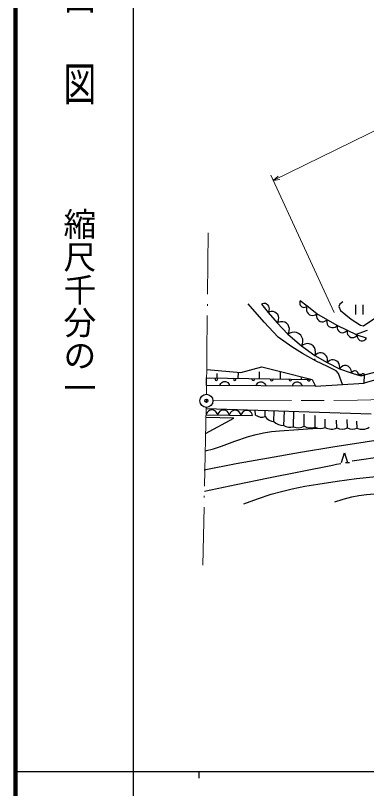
# Model space of a CAD drawing. Units: millimetres, scale not verified. Extents: x -12539 to 627461, y -205619 to 154381.
# Drawn here: x -12539 to 41102, y -23210 to 94706 of the extents above; entities that cross this region are included whole.
import ezdxf
from ezdxf.enums import TextEntityAlignment as Align

# ---------------------------------------------------------------- set-up
doc = ezdxf.new("R2010")
doc.units = ezdxf.units.MM
doc.header["$LTSCALE"] = 1000
doc.header["$PDMODE"] = 32
doc.header["$PDSIZE"] = 500
doc.linetypes.add('CHAIN', pattern=[18.5, 12, -1.5, 3.5, -1.5])
doc.linetypes.add('LONG_DASHED_DOTTED', pattern=[15.25, 12, -1.5, 0.25, -1.5])
for name, color, linetype, lineweight in [('M-BGD', 7, 'Continuous', 25), ('M-BMK', 2, 'CHAIN', 13), ('M-BMK-HTXT', 7, 'Continuous', 13), ('M-BMK-LINE', 2, 'LONG_DASHED_DOTTED', 13), ('M-BMK-SRVR', 3, 'Continuous', 25), ('M-TTL', 2, 'Continuous', 140), ('M-TTL-BAND', 7, 'Continuous', 25)]:
    doc.layers.add(name, color=color, linetype=linetype, lineweight=lineweight)
doc.layers.add('M-OTRS', color=6, linetype='Continuous')
doc.styles.add('@ＭＳ ゴシック', font='')
doc.styles.get('@ＭＳ ゴシック').set_extended_font_data('@MS Gothic')

msp = doc.modelspace()

# ---------------------------------------------------------------- linework, layer by layer
at = {"layer": 'M-BGD'}
for p, q in [((25454, 47922), (23023, 50745)), ((32016, 50352), (30957, 51193)), ((37483, 51034), (37013, 50668)), ((25041, 50678), (26045, 49402)), ((33508, 49185), (32016, 50352)), ((37013, 50668), (36856, 50329)), ((36856, 50329), (37117, 49701)), ((37117, 49701), (38738, 48368)), ((39420, 50582), (39420, 49082)), ((40571, 49082), (40571, 50582)), ((26045, 49402), (27456, 47801)), ((36629, 47421), (33508, 49185)), ((38738, 48368), (40176, 47479)), ((40647, 47374), (42529, 48629)), ((27598, 45648), (25454, 47922)), ((27456, 47801), (29085, 46091)), ((39669, 45928), (36629, 47421)), ((40176, 47479), (40647, 47374)), ((29085, 46091), (31174, 44300)), ((39435, 46043), (41226, 46696)), ((29689, 44157), (27598, 45648)), ((41080, 45494), (39669, 45928)), ((31310, 43138), (29689, 44157)), ((31174, 44300), (33183, 42835)), ((33428, 41987), (31310, 43138)), ((33183, 42835), (35082, 41749)), ((35023, 41229), (33428, 41987)), ((35082, 41749), (36955, 40799)), ((40810, 39913), (46295, 41317)), ((16679, 40707), (21869, 40253)), ((18278, 39395), (18288, 40097)), ((21503, 39349), (21516, 40284)), ((21869, 40253), (25112, 41117)), ((24728, 39304), (24743, 40334)), ((25112, 41117), (27969, 40400)), ((27953, 39258), (27969, 40400)), ((27969, 40400), (32791, 39190)), ((36460, 40523), (35023, 41229)), ((36800, 40079), (36460, 40523)), ((36955, 40799), (38773, 40175)), ((38773, 40175), (39859, 39822)), ((46199, 40182), (40741, 38618)), ((16652, 38246), (16665, 39417)), ((16665, 39417), (32791, 39190)), ((31178, 39213), (31182, 39441)), ((32791, 39190), (33277, 38161)), ((37403, 38413), (36800, 40079)), ((39859, 39822), (40266, 39741)), ((40266, 39741), (40810, 39913)), ((40741, 38618), (40810, 39913)), ((33277, 38161), (16652, 38246)), ((33277, 38161), (40741, 38618)), ((16601, 34743), (41782, 33962)), ((24135, 33763), (24106, 34510)), ((25625, 33514), (25615, 34463)), ((26957, 32792), (26990, 34421)), ((28447, 32182), (28570, 34372)), ((29937, 31979), (29996, 34328)), ((16519, 30935), (20843, 33269)), ((20843, 33269), (16572, 33401)), ((16581, 33795), (23680, 33704)), ((31585, 32070), (31575, 33876)), ((33233, 31912), (33268, 33672)), ((34768, 31866), (34758, 33108)), ((38177, 31821), (38144, 33085)), ((36574, 31799), (36496, 32973)), ((39667, 31753), (39634, 32815)), ((37897, 26503), (38497, 26503))]:
    msp.add_line(p, q, dxfattribs=at)
for points in [[(26045, 49402), (26154, 49565), (26218, 49740), (26261, 49975), (26227, 50175), (26157, 50363), (26001, 50560), (25835, 50673), (25648, 50753), (25410, 50767), (25228, 50742), (25041, 50678)], [(30957, 51193), (30900, 51040), (30882, 50886), (30892, 50688), (30958, 50532), (31051, 50393), (31215, 50263), (31371, 50204), (31538, 50175), (31734, 50209), (31877, 50264), (32016, 50352)], [(27456, 47801), (27588, 48023), (27659, 48257), (27698, 48568), (27638, 48829), (27533, 49070), (27314, 49318), (27088, 49454), (26837, 49545), (26523, 49546), (26286, 49500), (26045, 49402)], [(32016, 50352), (31937, 50137), (31913, 49921), (31930, 49643), (32025, 49425), (32156, 49232), (32388, 49051), (32607, 48970), (32841, 48931), (33115, 48982), (33314, 49060), (33508, 49185)], [(33508, 49185), (33465, 48972), (33473, 48767), (33528, 48510), (33647, 48319), (33797, 48157), (34039, 48020), (34255, 47975), (34480, 47972), (34729, 48057), (34905, 48159), (35069, 48303)], [(29085, 46091), (29220, 46343), (29289, 46604), (29319, 46950), (29242, 47236), (29115, 47497), (28862, 47762), (28607, 47902), (28325, 47993), (27978, 47980), (27718, 47920), (27456, 47801)], [(35069, 48303), (35026, 48090), (35034, 47885), (35089, 47628), (35207, 47437), (35358, 47275), (35600, 47138), (35816, 47093), (36041, 47090), (36290, 47175), (36465, 47277), (36629, 47421)], [(36629, 47421), (36600, 47218), (36619, 47025), (36685, 46785), (36807, 46612), (36958, 46467), (37193, 46352), (37400, 46321), (37612, 46330), (37842, 46425), (38002, 46530), (38149, 46675)], [(31174, 44300), (31302, 44608), (31351, 44919), (31345, 45323), (31222, 45646), (31044, 45934), (30720, 46212), (30407, 46344), (30070, 46416), (29669, 46361), (29374, 46260), (29085, 46091)], [(38149, 46675), (38120, 46472), (38139, 46279), (38205, 46039), (38327, 45866), (38478, 45721), (38713, 45605), (38920, 45575), (39132, 45584), (39362, 45678), (39522, 45783), (39669, 45928)], [(39669, 45928), (39672, 45750), (39714, 45586), (39804, 45389), (39933, 45256), (40083, 45152), (40301, 45085), (40484, 45087), (40665, 45124), (40850, 45237), (40974, 45349), (41080, 45494)], [(33183, 42835), (33276, 43120), (33298, 43404), (33264, 43768), (33131, 44050), (32950, 44297), (32638, 44524), (32347, 44621), (32039, 44662), (31682, 44584), (31423, 44472), (31174, 44300)], [(35082, 41749), (35136, 42008), (35128, 42259), (35062, 42573), (34918, 42807), (34736, 43006), (34441, 43174), (34177, 43230), (33903, 43236), (33599, 43132), (33383, 43010), (33183, 42835)], [(36955, 40799), (36994, 41050), (36974, 41290), (36896, 41588), (36747, 41805), (36563, 41987), (36272, 42134), (36017, 42176), (35754, 42168), (35467, 42054), (35267, 41926), (35082, 41749)], [(38773, 40175), (38777, 40407), (38729, 40622), (38620, 40883), (38457, 41061), (38267, 41202), (37985, 41299), (37748, 41304), (37511, 41264), (37265, 41125), (37099, 40983), (36955, 40799)], [(39859, 39822), (39859, 39960), (39828, 40087), (39761, 40241), (39663, 40345), (39548, 40427), (39380, 40482), (39239, 40483), (39099, 40456), (38954, 40371), (38857, 40286), (38773, 40175)], [(40266, 39741), (40260, 39791), (40243, 39835), (40213, 39888), (40173, 39921), (40128, 39946), (40065, 39959), (40014, 39953), (39964, 39938), (39916, 39901), (39884, 39866), (39859, 39822)], [(40810, 39913), (40770, 39970), (40720, 40012), (40648, 40055), (40578, 40069), (40508, 40069), (40423, 40042), (40366, 40002), (40316, 39950), (40282, 39873), (40268, 39810), (40266, 39741)], [(18673, 38236), (18734, 38408), (18825, 38554), (18968, 38718), (19134, 38807), (19310, 38859), (19543, 38858), (19719, 38804), (19883, 38713), (20028, 38548), (20118, 38401), (20173, 38228)], [(24215, 38207), (24276, 38380), (24366, 38525), (24510, 38690), (24675, 38779), (24852, 38830), (25084, 38829), (25260, 38776), (25425, 38685), (25570, 38519), (25659, 38373), (25715, 38200)], [(29756, 38179), (29817, 38351), (29908, 38497), (30051, 38661), (30217, 38750), (30393, 38802), (30626, 38801), (30802, 38747), (30966, 38657), (31111, 38491), (31201, 38344), (31256, 38171)], [(18356, 33772), (18292, 33977), (18188, 34152), (18017, 34349), (17823, 34458), (17615, 34528), (17340, 34531), (17131, 34467), (16934, 34363), (16759, 34170), (16655, 33999), (16581, 33795)], [(20130, 33750), (20067, 33955), (19962, 34129), (19792, 34326), (19598, 34435), (19390, 34505), (19115, 34508), (18906, 34444), (18709, 34340), (18534, 34147), (18429, 33976), (18356, 33772)], [(21905, 33727), (21841, 33932), (21737, 34106), (21567, 34304), (21373, 34413), (21165, 34482), (20890, 34485), (20681, 34421), (20484, 34317), (20308, 34124), (20204, 33953), (20130, 33750)], [(23680, 33704), (23616, 33909), (23512, 34083), (23341, 34281), (23148, 34390), (22940, 34459), (22665, 34462), (22455, 34399), (22259, 34295), (22083, 34102), (21979, 33930), (21905, 33727)], [(16462, 28316), (17702, 28626), (18933, 28996), (20999, 29770), (23090, 30489), (24212, 30789), (25357, 31032), (26582, 31223), (27824, 31356), (30713, 31569), (33610, 31755)], [(16282, 25422), (21184, 26348), (26101, 27246), (31016, 28093), (35947, 28905), (40871, 29693), (45814, 30434)], [(37293, 26503), (37751, 28000), (38208, 26503)], [(38922, 26768), (43859, 27487)], [(16329, 22128), (21205, 23176), (26098, 24185), (30989, 25152), (35892, 26116), (36529, 26242), (37177, 26369)], [(22346, 20226), (24436, 20974), (26553, 21668), (28119, 22108), (29712, 22492), (31670, 22895), (33642, 23240), (36612, 23679), (39587, 24059), (44540, 24610)], [(36276, 20521), (37546, 20921), (38837, 21264), (39942, 21477), (41070, 21633), (46052, 22047), (51033, 22431), (51899, 22498), (52764, 22564)]]:
    msp.add_lwpolyline(points, dxfattribs=at)
for centre, radius in [((33200, 42255), 31.3), ((33200, 42255), 25), ((33200, 42255), 18.8), ((33200, 42255), 12.5), ((33200, 42255), 6.3), ((16627, 35929), 995), ((16627, 35929), 30), ((16627, 35929), 30)]:
    msp.add_circle(centre, radius, dxfattribs=at)
for centre, radius, start, end in [((18140, 39238), 199, 126.5938, 51.79008), ((20968, 39224), 199, 137.38454, 40.99935), ((23797, 39210), 199, 146.58569, 31.79819), ((26625, 39195), 199, 154.9182, 23.46568), ((29454, 39181), 199, 162.73287, 15.65102), ((32282, 39166), 199, 170.24241, 8.14147), ((25113, 35035), 1605, 232.46519, 288.61017), ((26968, 34402), 1610, 213.45331, 269.59828), ((28274, 33884), 1710, 219.67848, 275.82346), ((29383, 33478), 1598, 234.16235, 290.30733), ((30676, 33569), 1754, 245.06387, 301.20885), ((32557, 33536), 1759, 236.45015, 292.59512), ((34043, 33328), 1632, 240.24283, 296.3878), ((35735, 33526), 1920, 239.77992, 295.9249), ((40466, 33557), 1972, 246.11243, 302.2574), ((37355, 33313), 1703, 242.73444, 298.87941), ((38986, 33184), 1585, 239.32495, 295.46992)]:
    msp.add_arc(centre, radius, start, end, dxfattribs=at)
at = {"layer": 'M-BMK'}
for p, q in [((17627, 35932), (39719, 36009)), ((39719, 36009), (44332, 36138))]:
    msp.add_line(p, q, dxfattribs=at)
at = {"layer": 'M-BMK-HTXT'}
for p, q in [((26842, 69510), (83978, 97600)), ((26472, 70343), (36147, 49381))]:
    msp.add_line(p, q, dxfattribs=at)
msp.add_lwpolyline([(27866, 69693), (26842, 69510), (27613, 70207)], dxfattribs=at)
at = {"layer": 'M-BMK-LINE'}
for p, q in [((16638, 36929), (16907, 61527)), ((16605, 34929), (16085, 10858))]:
    msp.add_line(p, q, dxfattribs=at)
at = {"layer": 'M-BMK-SRVR'}
msp.add_circle((16627, 35929), 995, dxfattribs=at)
at = {"layer": 'M-OTRS'}
msp.add_point((16628, 35930), dxfattribs=at)
at = {"layer": 'M-TTL'}
msp.add_line((-12539, 154381), (-12539, -205619), dxfattribs=at)
at = {"layer": 'M-TTL-BAND'}
for p, q in [((5461, 144381), (5461, -205619)), ((-12539, -20619), (526461, -20619)), ((15461, -20619), (15461, -21619))]:
    msp.add_line(p, q, dxfattribs=at)

# ---------------------------------------------------------------- texts
at = {"layer": 'M-TTL-BAND', "style": '@ＭＳ ゴシック', "width": 1.4}
msp.add_text('平  面  図', height=3666, rotation=270, dxfattribs=at).set_placement((-2762, 80856), align=Align.MIDDLE_RIGHT)
at = {"layer": 'M-TTL-BAND', "style": '@ＭＳ ゴシック'}
msp.add_text('縮尺千分の一', height=3666, rotation=270, dxfattribs=at).set_placement((-2762, 35412), align=Align.MIDDLE_RIGHT)

doc.saveas('drawing.dxf')
